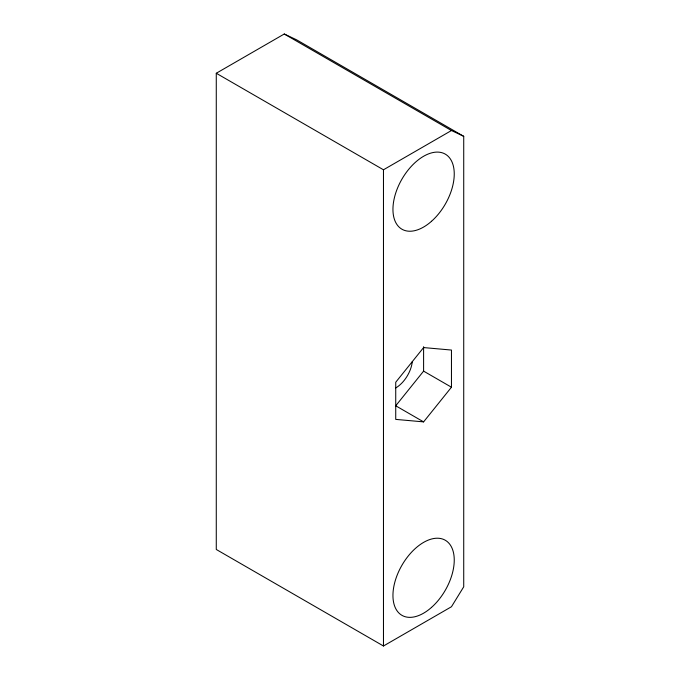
<?xml version="1.0" encoding="UTF-8"?>
<svg xmlns="http://www.w3.org/2000/svg" width="680" height="680" viewBox="0 0 680 680"><rect width="100%" height="100%" fill="white"/><g stroke="black" fill="none" stroke-linecap="round" stroke-linejoin="round"><path stroke-width="1.02" d="M423.598 346.707L423.598 371.127L395.734 405.79L423.598 421.88L451.46 387.217L451.46 350.055L423.598 347.574L395.734 382.236L395.734 419.39L423.598 421.88M216.274 73.253L284.265 34L296.531 39.788L463.726 136.323L463.726 586.798L451.46 606.747L383.469 646L216.274 549.474L216.274 73.253L383.469 169.787L451.46 130.526L463.726 136.323M284.265 34L451.46 130.526M423.598 371.127L451.46 387.217M383.469 169.787L383.469 646M412.309 361.59A23.647 13.651 -60 0 1 395.734 387.94M431.528 607.393A43.35 25.024 -60 0 0 445.272 540.243A43.35 25.024 -60 0 0 393.992 585.718A43.35 25.024 -60 0 0 431.528 607.393M431.528 221.272A43.35 25.024 -60 0 0 445.272 154.122A43.35 25.024 -60 0 0 393.992 199.597A43.35 25.024 -60 0 0 431.528 221.272"/></g></svg>
